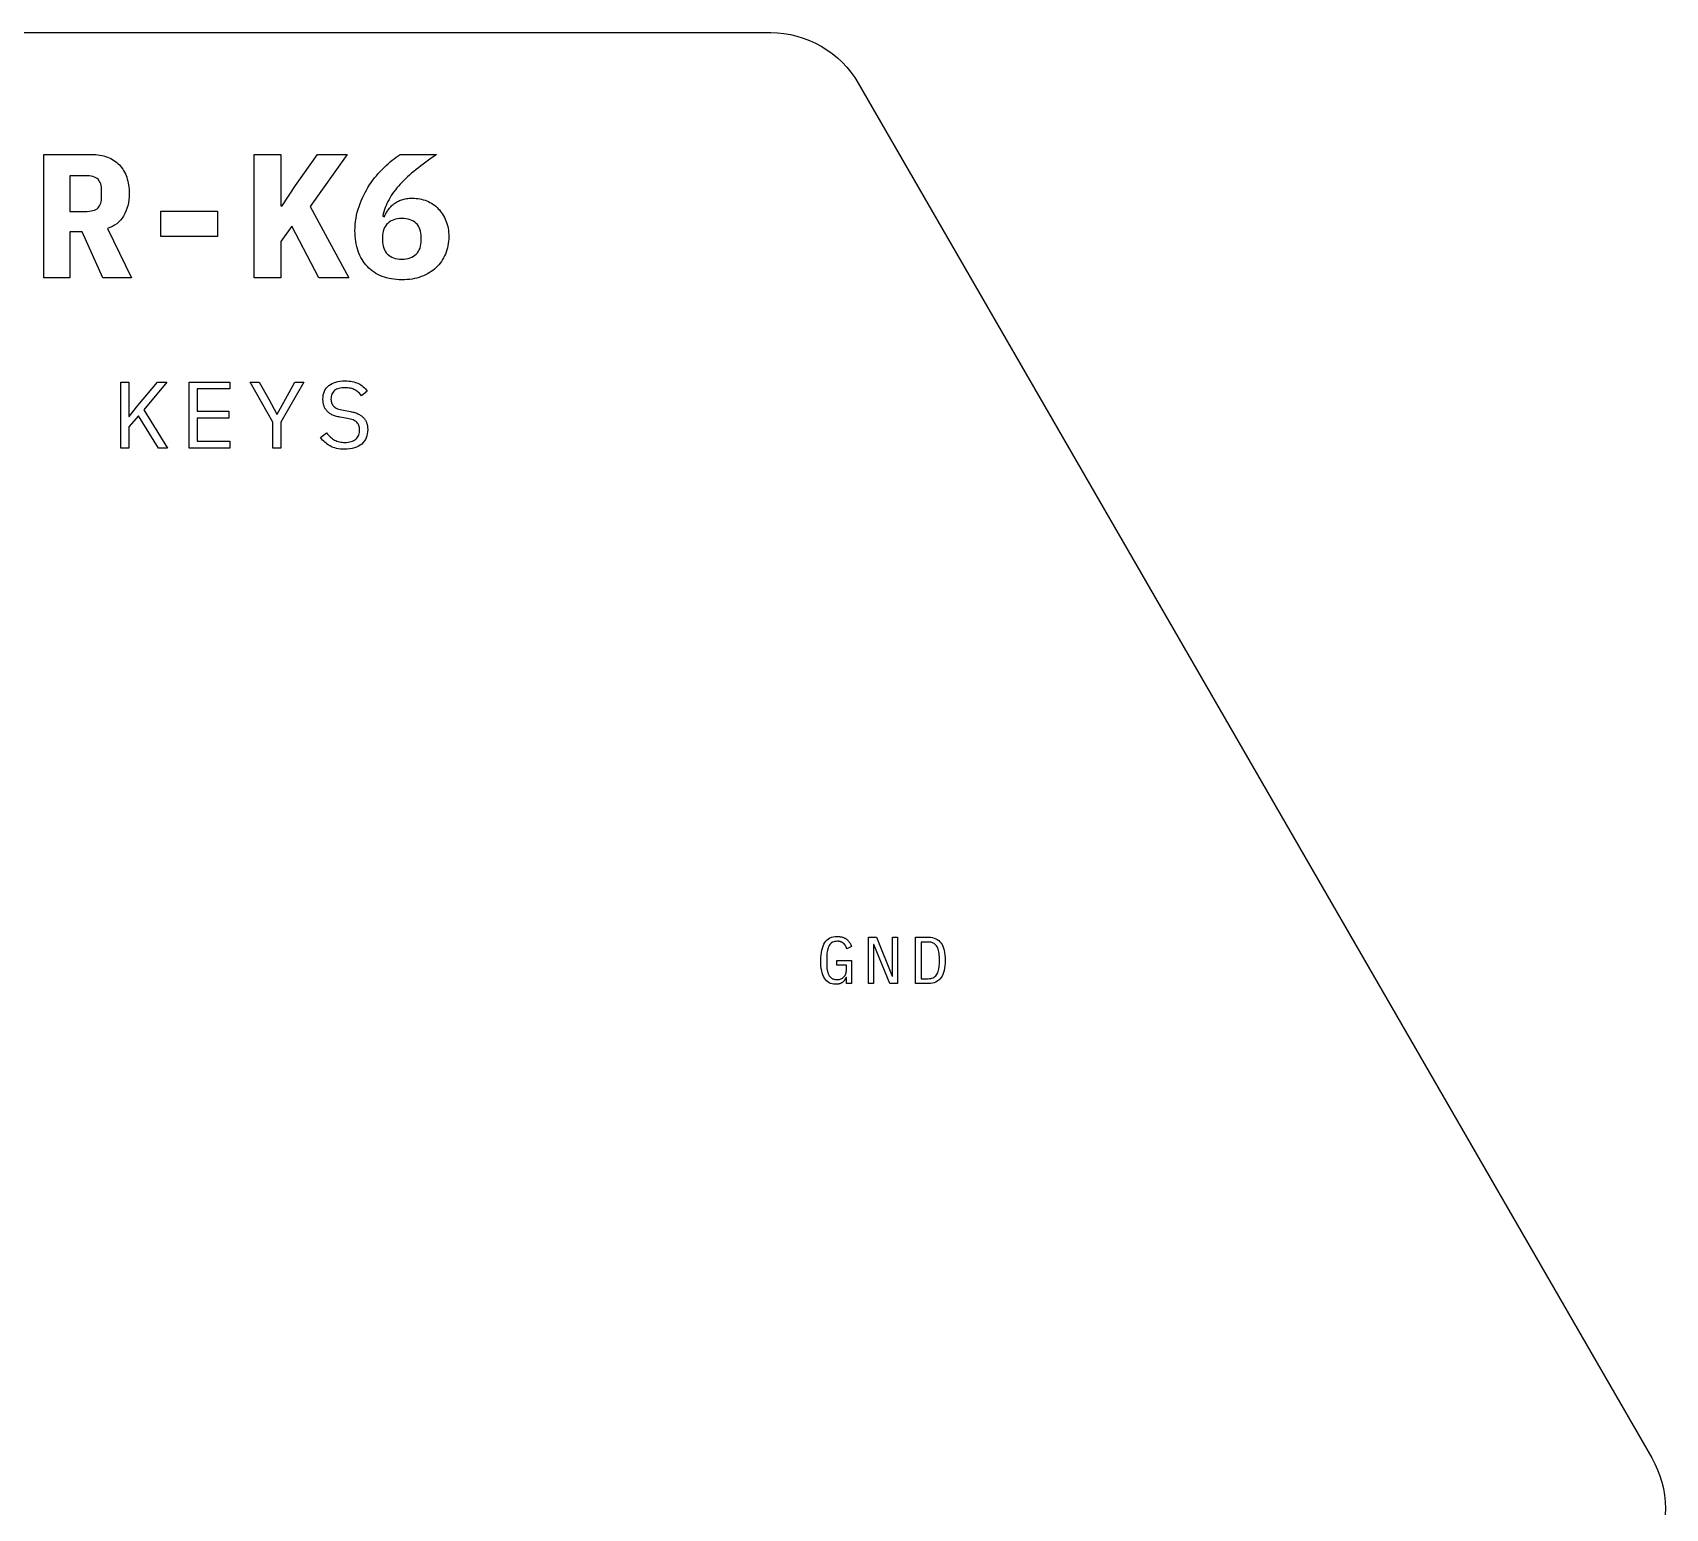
# Model space of a CAD drawing. Header units: metres. Extents: x 0 to 107, y 0 to 94.
# Drawn here: x 55.3 to 107, y 46.8 to 93.5 of the extents above; entities that cross this region are included whole.
import ezdxf

# ---------------------------------------------------------------- set-up
doc = ezdxf.new("R2010")
doc.units = ezdxf.units.M
doc.layers.add('ENGRAVE', color=7, linetype='Continuous')
doc.layers.add('OUTLINE', color=7, linetype='Continuous')

msp = doc.modelspace()

# ---------------------------------------------------------------- linework, layer by layer
at = {"layer": 'ENGRAVE'}
for points in [[(57.632, 89.587), (57.687, 89.564), (57.74, 89.539), (57.79, 89.512), (57.839, 89.482), (57.885, 89.449), (57.929, 89.415), (57.971, 89.378), (58.01, 89.338), (58.047, 89.297), (58.082, 89.253), (58.115, 89.207), (58.145, 89.159), (58.173, 89.109), (58.199, 89.057), (58.222, 89.003), (58.243, 88.946), (58.261, 88.888), (58.277, 88.828), (58.29, 88.766), (58.301, 88.703), (58.31, 88.637), (58.316, 88.57), (58.32, 88.501), (58.321, 88.431), (58.318, 88.329), (58.31, 88.231), (58.296, 88.137), (58.276, 88.046), (58.251, 87.959), (58.22, 87.876), (58.184, 87.796), (58.142, 87.72), (58.095, 87.649), (58.043, 87.584), (57.986, 87.526), (57.925, 87.473), (57.859, 87.428), (57.788, 87.388), (57.712, 87.355), (57.632, 87.328), (58.399, 85.765), (57.481, 85.765), (56.826, 87.216), (56.439, 87.216), (56.439, 85.765), (55.611, 85.765), (55.611, 89.674), (57.123, 89.674), (57.193, 89.673), (57.262, 89.669), (57.328, 89.662), (57.393, 89.652), (57.455, 89.64), (57.516, 89.625), (57.575, 89.608), (57.632, 89.587)], [(64.055, 88.022), (65.282, 85.765), (64.335, 85.765), (63.473, 87.395), (63.126, 86.908), (63.126, 85.765), (62.286, 85.765), (62.286, 89.674), (63.126, 89.674), (63.126, 88.039), (63.171, 88.039), (63.596, 88.689), (64.285, 89.674), (65.226, 89.674), (64.055, 88.022)], [(66.142, 85.903), (66.082, 85.94), (66.025, 85.981), (65.97, 86.025), (65.919, 86.071), (65.87, 86.121), (65.824, 86.173), (65.78, 86.228), (65.74, 86.286), (65.702, 86.346), (65.667, 86.408), (65.635, 86.473), (65.605, 86.541), (65.579, 86.611), (65.555, 86.683), (65.534, 86.758), (65.517, 86.835), (65.503, 86.913), (65.492, 86.994), (65.484, 87.077), (65.479, 87.162), (65.478, 87.249), (65.48, 87.351), (65.486, 87.451), (65.496, 87.55), (65.51, 87.648), (65.528, 87.744), (65.55, 87.839), (65.576, 87.933), (65.607, 88.025), (65.64, 88.116), (65.676, 88.205), (65.714, 88.292), (65.754, 88.378), (65.797, 88.462), (65.842, 88.544), (65.89, 88.624), (65.94, 88.703), (65.992, 88.779), (66.045, 88.854), (66.1, 88.927), (66.157, 88.997), (66.215, 89.066), (66.275, 89.133), (66.336, 89.197), (66.399, 89.26), (66.463, 89.32), (66.526, 89.378), (66.59, 89.434), (66.653, 89.487), (66.716, 89.537), (66.78, 89.585), (66.843, 89.631), (66.906, 89.674), (68.065, 89.674), (67.975, 89.611), (67.888, 89.549), (67.803, 89.488), (67.72, 89.427), (67.639, 89.367), (67.561, 89.307), (67.486, 89.248), (67.413, 89.19), (67.342, 89.132), (67.273, 89.074), (67.206, 89.015), (67.142, 88.957), (67.08, 88.899), (67.021, 88.841), (66.964, 88.783), (66.909, 88.725), (66.856, 88.667), (66.806, 88.608), (66.758, 88.549), (66.713, 88.489), (66.67, 88.429), (66.629, 88.368), (66.591, 88.308), (66.556, 88.246), (66.523, 88.184), (66.492, 88.121), (66.463, 88.056), (66.437, 87.99), (66.414, 87.923), (66.392, 87.855), (66.374, 87.785), (66.357, 87.714), (66.407, 87.697), (66.42, 87.725), (66.434, 87.753), (66.448, 87.781), (66.463, 87.808), (66.479, 87.835), (66.496, 87.862), (66.513, 87.889), (66.531, 87.916), (66.549, 87.942), (66.569, 87.967), (66.59, 87.992), (66.612, 88.016), (66.635, 88.039), (66.659, 88.061), (66.684, 88.083), (66.71, 88.103), (66.737, 88.123), (66.765, 88.142), (66.795, 88.16), (66.825, 88.177), (66.857, 88.193), (66.89, 88.208), (66.924, 88.222), (66.959, 88.235), (66.995, 88.247), (67.033, 88.257), (67.073, 88.266), (67.114, 88.273), (67.156, 88.278), (67.2, 88.282), (67.245, 88.285), (67.292, 88.285), (67.353, 88.284), (67.413, 88.28), (67.472, 88.273), (67.53, 88.264), (67.587, 88.251), (67.643, 88.237), (67.698, 88.219), (67.751, 88.199), (67.804, 88.176), (67.854, 88.151), (67.903, 88.123), (67.949, 88.094), (67.994, 88.062), (68.037, 88.027), (68.079, 87.991), (68.118, 87.952), (68.156, 87.911), (68.191, 87.868), (68.225, 87.823), (68.256, 87.776), (68.286, 87.728), (68.313, 87.677), (68.338, 87.624), (68.362, 87.569), (68.383, 87.512), (68.401, 87.453), (68.416, 87.393), (68.429, 87.331), (68.439, 87.267), (68.446, 87.201), (68.45, 87.134), (68.451, 87.065), (68.45, 86.991), (68.445, 86.919), (68.436, 86.848), (68.425, 86.779), (68.41, 86.711), (68.392, 86.645), (68.37, 86.579), (68.345, 86.516), (68.317, 86.454), (68.286, 86.394), (68.253, 86.337), (68.217, 86.281), (68.178, 86.228), (68.137, 86.177), (68.092, 86.128), (68.045, 86.082), (67.996, 86.038), (67.944, 85.996), (67.889, 85.957), (67.832, 85.92), (67.772, 85.886), (67.71, 85.854), (67.645, 85.825), (67.578, 85.799), (67.508, 85.775), (67.437, 85.755), (67.363, 85.738), (67.288, 85.723), (67.211, 85.712), (67.132, 85.704), (67.05, 85.7), (66.967, 85.698), (66.88, 85.7), (66.796, 85.705), (66.713, 85.714), (66.633, 85.725), (66.556, 85.741), (66.481, 85.76), (66.408, 85.782), (66.337, 85.807), (66.269, 85.836), (66.204, 85.868), (66.142, 85.903)], [(57.403, 88.082), (57.419, 88.126), (57.431, 88.174), (57.44, 88.227), (57.446, 88.285), (57.447, 88.347), (57.447, 88.515), (57.446, 88.577), (57.44, 88.635), (57.431, 88.688), (57.419, 88.736), (57.403, 88.78), (57.383, 88.819), (57.359, 88.854), (57.333, 88.885), (57.301, 88.911), (57.264, 88.934), (57.221, 88.953), (57.172, 88.969), (57.118, 88.981), (57.058, 88.99), (56.992, 88.995), (56.921, 88.997), (56.439, 88.997), (56.439, 87.865), (56.921, 87.865), (56.992, 87.867), (57.058, 87.872), (57.118, 87.881), (57.172, 87.893), (57.221, 87.909), (57.264, 87.928), (57.301, 87.951), (57.333, 87.977), (57.359, 88.008), (57.383, 88.042), (57.403, 88.082)], [(61.121, 87.871), (61.121, 87.076), (59.329, 87.076), (59.329, 87.871), (61.121, 87.871)], [(67.517, 86.651), (67.539, 86.705), (67.556, 86.764), (67.568, 86.826), (67.575, 86.893), (67.578, 86.964), (67.578, 87.042), (67.575, 87.113), (67.568, 87.179), (67.555, 87.241), (67.538, 87.299), (67.515, 87.353), (67.488, 87.402), (67.456, 87.447), (67.418, 87.487), (67.376, 87.523), (67.33, 87.555), (67.279, 87.581), (67.224, 87.603), (67.165, 87.62), (67.102, 87.632), (67.034, 87.639), (66.962, 87.641), (66.892, 87.639), (66.827, 87.632), (66.765, 87.62), (66.707, 87.603), (66.653, 87.581), (66.603, 87.555), (66.556, 87.523), (66.514, 87.487), (66.476, 87.447), (66.443, 87.402), (66.415, 87.353), (66.392, 87.299), (66.374, 87.241), (66.362, 87.179), (66.354, 87.113), (66.351, 87.042), (66.351, 86.964), (66.354, 86.893), (66.361, 86.826), (66.373, 86.764), (66.39, 86.705), (66.412, 86.651), (66.438, 86.601), (66.469, 86.555), (66.505, 86.513), (66.546, 86.476), (66.592, 86.443), (66.642, 86.416), (66.696, 86.393), (66.756, 86.376), (66.82, 86.363), (66.888, 86.356), (66.962, 86.353), (67.035, 86.356), (67.104, 86.363), (67.168, 86.376), (67.228, 86.393), (67.283, 86.416), (67.333, 86.443), (67.379, 86.476), (67.421, 86.513), (67.458, 86.555), (67.49, 86.601), (67.517, 86.651)], [(59.518, 82.459), (58.783, 81.577), (59.539, 80.365), (59.245, 80.365), (58.612, 81.391), (58.312, 81.037), (58.312, 80.365), (58.06, 80.365), (58.06, 82.459), (58.312, 82.459), (58.312, 81.367), (58.321, 81.367), (58.597, 81.715), (59.215, 82.459), (59.518, 82.459)], [(60.477, 80.584), (61.515, 80.584), (61.515, 80.365), (60.225, 80.365), (60.225, 82.459), (61.515, 82.459), (61.515, 82.24), (60.477, 82.24), (60.477, 81.535), (61.479, 81.535), (61.479, 81.316), (60.477, 81.316), (60.477, 80.584)], [(63.131, 81.187), (63.131, 80.365), (62.879, 80.365), (62.879, 81.187), (62.156, 82.459), (62.444, 82.459), (62.744, 81.913), (62.999, 81.436), (63.011, 81.436), (63.272, 81.913), (63.572, 82.459), (63.854, 82.459), (63.131, 81.187)], [(64.601, 80.488), (64.561, 80.519), (64.523, 80.551), (64.487, 80.585), (64.452, 80.621), (64.42, 80.659), (64.39, 80.698), (64.573, 80.848), (64.604, 80.811), (64.635, 80.777), (64.667, 80.745), (64.699, 80.715), (64.732, 80.688), (64.765, 80.663), (64.799, 80.64), (64.832, 80.62), (64.867, 80.603), (64.904, 80.588), (64.942, 80.575), (64.982, 80.564), (65.024, 80.556), (65.067, 80.55), (65.112, 80.547), (65.158, 80.545), (65.213, 80.547), (65.265, 80.552), (65.314, 80.56), (65.359, 80.572), (65.401, 80.586), (65.439, 80.604), (65.474, 80.626), (65.506, 80.65), (65.534, 80.678), (65.558, 80.708), (65.579, 80.741), (65.596, 80.776), (65.609, 80.814), (65.618, 80.855), (65.624, 80.898), (65.626, 80.944), (65.625, 80.982), (65.621, 81.017), (65.614, 81.05), (65.604, 81.08), (65.592, 81.109), (65.577, 81.136), (65.559, 81.16), (65.539, 81.183), (65.515, 81.203), (65.487, 81.223), (65.456, 81.24), (65.42, 81.256), (65.38, 81.27), (65.336, 81.283), (65.288, 81.295), (65.236, 81.304), (65.002, 81.343), (64.964, 81.351), (64.929, 81.359), (64.894, 81.367), (64.861, 81.377), (64.83, 81.388), (64.8, 81.399), (64.772, 81.411), (64.745, 81.424), (64.72, 81.438), (64.696, 81.453), (64.674, 81.468), (64.652, 81.484), (64.632, 81.501), (64.613, 81.518), (64.595, 81.536), (64.579, 81.555), (64.564, 81.574), (64.55, 81.594), (64.537, 81.614), (64.525, 81.635), (64.514, 81.656), (64.505, 81.678), (64.496, 81.7), (64.489, 81.723), (64.483, 81.746), (64.477, 81.769), (64.473, 81.793), (64.469, 81.816), (64.466, 81.84), (64.464, 81.864), (64.462, 81.889), (64.462, 81.913), (64.465, 81.983), (64.474, 82.049), (64.489, 82.11), (64.509, 82.166), (64.536, 82.218), (64.568, 82.266), (64.607, 82.309), (64.651, 82.348), (64.7, 82.383), (64.754, 82.413), (64.811, 82.438), (64.873, 82.459), (64.939, 82.475), (65.009, 82.486), (65.083, 82.493), (65.161, 82.495), (65.223, 82.494), (65.282, 82.49), (65.339, 82.484), (65.393, 82.474), (65.445, 82.463), (65.494, 82.448), (65.541, 82.431), (65.585, 82.411), (65.628, 82.389), (65.667, 82.365), (65.705, 82.339), (65.741, 82.31), (65.775, 82.279), (65.806, 82.247), (65.836, 82.212), (65.863, 82.174), (65.686, 82.021), (65.664, 82.049), (65.64, 82.076), (65.616, 82.101), (65.59, 82.125), (65.563, 82.147), (65.535, 82.169), (65.506, 82.189), (65.476, 82.207), (65.444, 82.224), (65.41, 82.239), (65.374, 82.251), (65.335, 82.261), (65.294, 82.269), (65.251, 82.275), (65.206, 82.278), (65.158, 82.279), (65.106, 82.278), (65.058, 82.274), (65.012, 82.267), (64.97, 82.257), (64.93, 82.244), (64.894, 82.229), (64.861, 82.21), (64.831, 82.189), (64.804, 82.165), (64.781, 82.139), (64.761, 82.109), (64.745, 82.077), (64.733, 82.042), (64.724, 82.004), (64.719, 81.963), (64.717, 81.919), (64.718, 81.885), (64.722, 81.852), (64.729, 81.821), (64.738, 81.791), (64.75, 81.764), (64.765, 81.737), (64.782, 81.713), (64.802, 81.69), (64.826, 81.669), (64.854, 81.649), (64.886, 81.63), (64.922, 81.614), (64.963, 81.599), (65.007, 81.585), (65.057, 81.573), (65.11, 81.562), (65.335, 81.523), (65.372, 81.516), (65.408, 81.508), (65.443, 81.499), (65.476, 81.49), (65.507, 81.479), (65.537, 81.468), (65.566, 81.455), (65.593, 81.442), (65.619, 81.429), (65.643, 81.414), (65.666, 81.399), (65.688, 81.383), (65.708, 81.367), (65.728, 81.35), (65.746, 81.332), (65.762, 81.313), (65.778, 81.294), (65.792, 81.275), (65.806, 81.255), (65.818, 81.234), (65.828, 81.213), (65.838, 81.191), (65.847, 81.168), (65.854, 81.145), (65.86, 81.122), (65.866, 81.098), (65.87, 81.074), (65.874, 81.05), (65.877, 81.026), (65.879, 81.001), (65.881, 80.976), (65.881, 80.95), (65.878, 80.88), (65.869, 80.813), (65.854, 80.75), (65.833, 80.691), (65.807, 80.636), (65.774, 80.585), (65.735, 80.538), (65.69, 80.494), (65.64, 80.456), (65.585, 80.422), (65.525, 80.394), (65.46, 80.371), (65.39, 80.353), (65.314, 80.34), (65.234, 80.332), (65.149, 80.329), (65.08, 80.331), (65.014, 80.336), (64.952, 80.344), (64.892, 80.355), (64.836, 80.37), (64.783, 80.388), (64.734, 80.409), (64.687, 80.433), (64.643, 80.46), (64.601, 80.488)], [(81.014, 63.532), (81.008, 63.521), (81.001, 63.511), (80.995, 63.502), (80.988, 63.492), (80.981, 63.483), (80.973, 63.474), (80.965, 63.465), (80.956, 63.457), (80.947, 63.449), (80.937, 63.441), (80.927, 63.434), (80.917, 63.427), (80.906, 63.42), (80.895, 63.414), (80.883, 63.408), (80.87, 63.402), (80.857, 63.397), (80.844, 63.392), (80.83, 63.387), (80.815, 63.383), (80.8, 63.38), (80.784, 63.378), (80.767, 63.376), (80.75, 63.374), (80.732, 63.373), (80.714, 63.373), (80.656, 63.376), (80.602, 63.385), (80.551, 63.4), (80.505, 63.421), (80.462, 63.448), (80.424, 63.482), (80.389, 63.521), (80.358, 63.566), (80.33, 63.617), (80.307, 63.673), (80.287, 63.735), (80.27, 63.801), (80.258, 63.873), (80.248, 63.95), (80.243, 64.033), (80.241, 64.12), (80.243, 64.212), (80.249, 64.298), (80.259, 64.378), (80.273, 64.453), (80.291, 64.522), (80.313, 64.585), (80.339, 64.642), (80.369, 64.694), (80.404, 64.74), (80.442, 64.779), (80.485, 64.813), (80.532, 64.84), (80.584, 64.862), (80.639, 64.877), (80.7, 64.886), (80.764, 64.889), (80.789, 64.889), (80.814, 64.887), (80.837, 64.885), (80.86, 64.882), (80.882, 64.878), (80.903, 64.874), (80.923, 64.868), (80.943, 64.862), (80.961, 64.855), (80.979, 64.847), (80.996, 64.839), (81.013, 64.83), (81.029, 64.82), (81.044, 64.81), (81.058, 64.8), (81.072, 64.788), (81.085, 64.777), (81.097, 64.764), (81.109, 64.752), (81.121, 64.739), (81.132, 64.726), (81.142, 64.712), (81.152, 64.699), (81.161, 64.684), (81.17, 64.67), (81.178, 64.655), (81.186, 64.641), (81.194, 64.626), (81.201, 64.612), (81.207, 64.597), (81.214, 64.582), (81.22, 64.568), (81.069, 64.498), (81.064, 64.51), (81.059, 64.522), (81.054, 64.534), (81.048, 64.545), (81.043, 64.557), (81.037, 64.568), (81.032, 64.579), (81.026, 64.59), (81.019, 64.6), (81.013, 64.611), (81.006, 64.621), (80.999, 64.63), (80.991, 64.64), (80.983, 64.648), (80.975, 64.657), (80.967, 64.665), (80.958, 64.673), (80.949, 64.681), (80.939, 64.688), (80.929, 64.695), (80.918, 64.701), (80.907, 64.707), (80.896, 64.712), (80.884, 64.717), (80.871, 64.721), (80.859, 64.725), (80.845, 64.728), (80.831, 64.731), (80.817, 64.733), (80.802, 64.735), (80.786, 64.735), (80.77, 64.736), (80.728, 64.734), (80.688, 64.727), (80.651, 64.717), (80.617, 64.703), (80.586, 64.684), (80.558, 64.661), (80.533, 64.634), (80.511, 64.603), (80.492, 64.569), (80.475, 64.532), (80.461, 64.492), (80.449, 64.449), (80.44, 64.404), (80.433, 64.355), (80.429, 64.304), (80.428, 64.251), (80.428, 64.024), (80.428, 63.996), (80.429, 63.969), (80.43, 63.943), (80.432, 63.918), (80.435, 63.893), (80.438, 63.868), (80.441, 63.844), (80.445, 63.821), (80.449, 63.799), (80.455, 63.777), (80.461, 63.756), (80.467, 63.736), (80.475, 63.716), (80.483, 63.698), (80.491, 63.68), (80.501, 63.663), (80.511, 63.646), (80.521, 63.631), (80.533, 63.617), (80.545, 63.603), (80.558, 63.591), (80.572, 63.579), (80.586, 63.568), (80.601, 63.559), (80.617, 63.55), (80.634, 63.543), (80.652, 63.536), (80.67, 63.531), (80.69, 63.527), (80.71, 63.524), (80.731, 63.523), (80.754, 63.522), (80.788, 63.523), (80.821, 63.527), (80.852, 63.534), (80.881, 63.543), (80.908, 63.556), (80.932, 63.57), (80.955, 63.588), (80.976, 63.608), (80.995, 63.63), (81.011, 63.654), (81.025, 63.68), (81.036, 63.707), (81.045, 63.735), (81.051, 63.766), (81.055, 63.797), (81.056, 63.831), (81.056, 63.982), (80.747, 63.982), (80.747, 64.123), (81.22, 64.123), (81.22, 63.398), (81.056, 63.398), (81.056, 63.593), (81.046, 63.593), (81.041, 63.583), (81.036, 63.572), (81.03, 63.562), (81.025, 63.552), (81.019, 63.542), (81.014, 63.532)], [(82.676, 64.864), (82.676, 63.398), (82.426, 63.398), (81.926, 64.633), (81.911, 64.633), (81.911, 63.398), (81.752, 63.398), (81.752, 64.864), (82.002, 64.864), (82.501, 63.629), (82.516, 63.629), (82.516, 64.864), (82.676, 64.864)], [(84.085, 64.63), (84.112, 64.576), (84.134, 64.515), (84.153, 64.45), (84.167, 64.378), (84.178, 64.301), (84.184, 64.219), (84.186, 64.131), (84.184, 64.043), (84.178, 63.96), (84.167, 63.884), (84.153, 63.812), (84.134, 63.747), (84.112, 63.686), (84.085, 63.632), (84.054, 63.583), (84.019, 63.54), (83.979, 63.502), (83.935, 63.47), (83.887, 63.444), (83.835, 63.424), (83.778, 63.41), (83.718, 63.401), (83.653, 63.398), (83.243, 63.398), (83.243, 64.864), (83.653, 64.864), (83.718, 64.861), (83.778, 64.852), (83.835, 64.838), (83.887, 64.818), (83.935, 64.792), (83.979, 64.76), (84.019, 64.722), (84.054, 64.679), (84.085, 64.63)], [(83.949, 63.74), (83.964, 63.779), (83.977, 63.82), (83.987, 63.865), (83.994, 63.913), (83.998, 63.963), (83.999, 64.018), (83.999, 64.244), (83.998, 64.298), (83.994, 64.349), (83.987, 64.397), (83.977, 64.442), (83.964, 64.483), (83.949, 64.522), (83.931, 64.557), (83.91, 64.589), (83.886, 64.617), (83.86, 64.642), (83.831, 64.663), (83.799, 64.68), (83.764, 64.693), (83.727, 64.703), (83.687, 64.709), (83.644, 64.711), (83.42, 64.711), (83.42, 63.551), (83.644, 63.551), (83.687, 63.553), (83.727, 63.559), (83.764, 63.568), (83.799, 63.582), (83.831, 63.599), (83.86, 63.62), (83.886, 63.645), (83.91, 63.673), (83.931, 63.705), (83.949, 63.74)]]:
    msp.add_lwpolyline(points, close=True, dxfattribs=at)
at = {"layer": 'OUTLINE'}
msp.add_lwpolyline([(28.352, 93.531), (78.657, 93.531), (78.867, 93.524), (79.075, 93.503), (79.282, 93.469), (79.486, 93.422), (79.686, 93.361), (79.882, 93.287), (80.073, 93.201), (80.257, 93.102), (80.435, 92.991), (80.605, 92.869), (80.767, 92.737), (80.92, 92.593), (81.063, 92.441), (81.196, 92.279), (81.318, 92.109), (81.429, 91.931), (106.581, 48.365), (106.581, 48.365), (106.68, 48.181), (106.766, 47.99), (106.84, 47.794), (106.901, 47.594), (106.948, 47.39), (106.983, 47.183), (107.003, 46.975), (107.01, 46.765), (107.003, 46.556)], dxfattribs=at)

doc.saveas('drawing.dxf')
